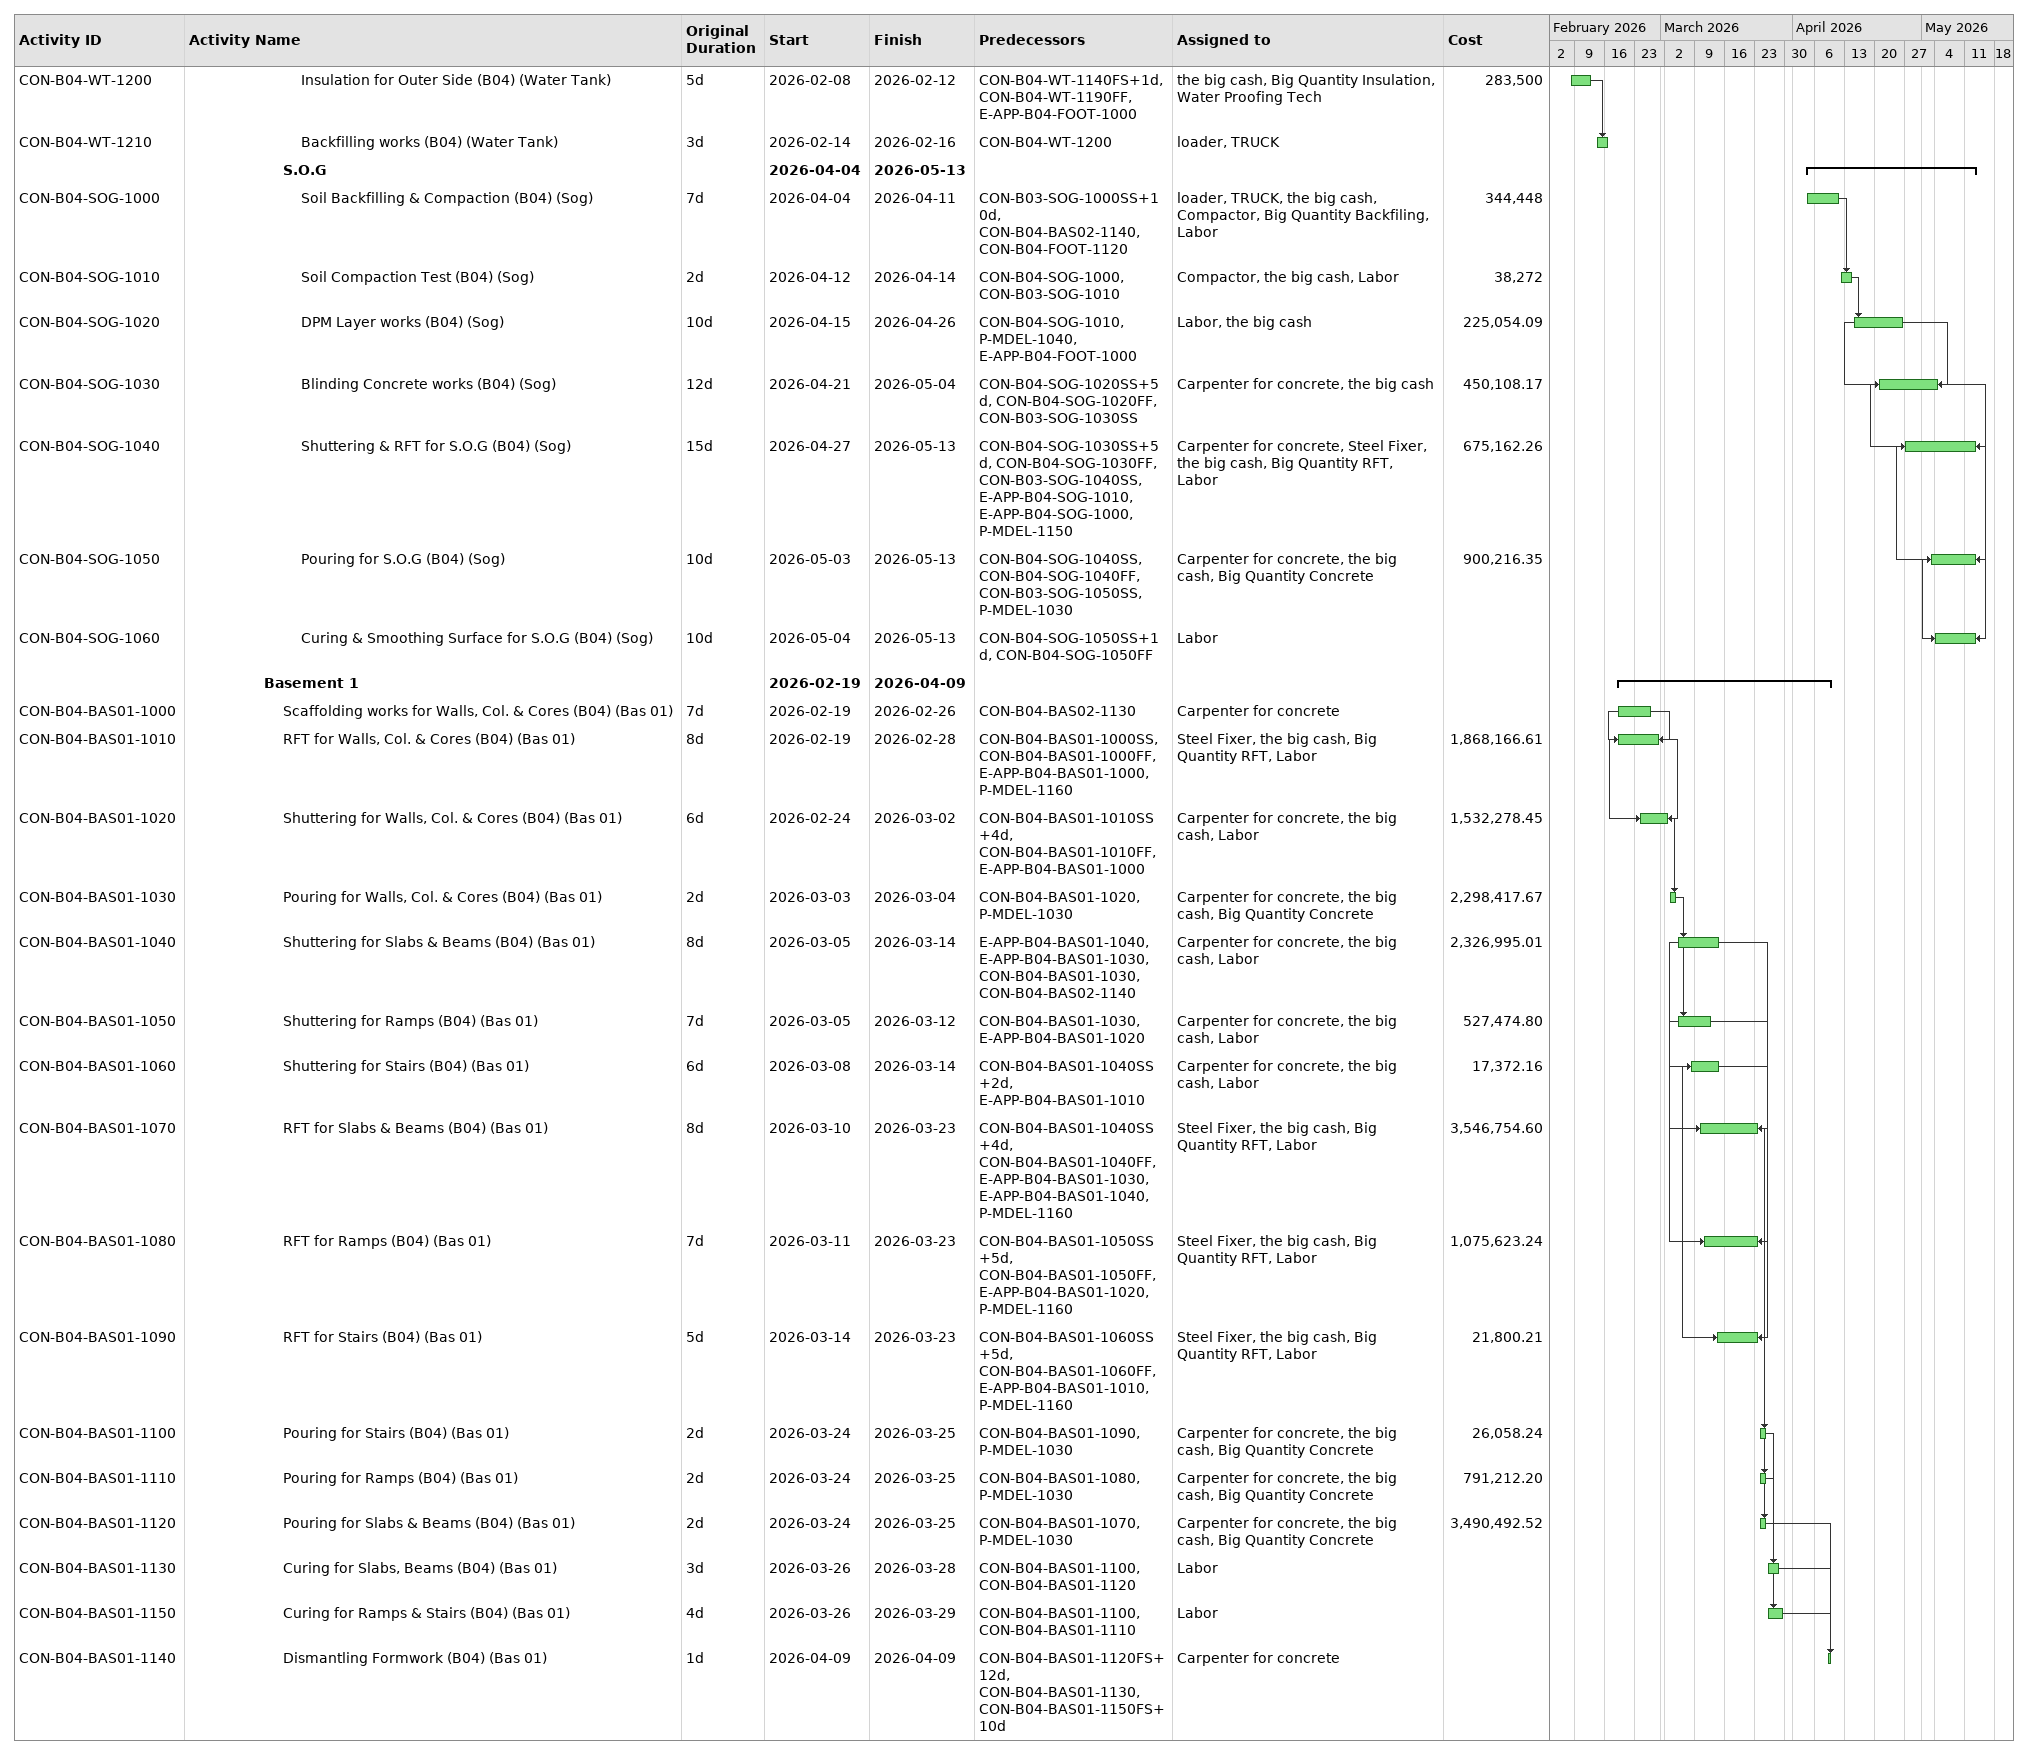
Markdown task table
| ID | Level | Task | Original duration | Start | Finish | Predecessors | Resources | Cost |
|---|---|---|---|---|---|---|---|---|
| CON-B04-WT-1200 | 7 | Insulation for Outer Side (B04) (Water Tank) | 5d | 2026-02-08 | 2026-02-12 | CON-B04-WT-1140FS+1d, CON-B04-WT-1190FF, E-APP-B04-FOOT-1000 | the big cash, Big Quantity Insulation, Water Proofing Tech | 283500 |
| CON-B04-WT-1210 | 7 | Backfilling works (B04) (Water Tank) | 3d | 2026-02-14 | 2026-02-16 | CON-B04-WT-1200 | loader, TRUCK |  |
|  | 6 | **S.O.G** |  | 2026-04-04 | 2026-05-13 |  |  |  |
| CON-B04-SOG-1000 | 7 | Soil Backfilling & Compaction (B04) (Sog) | 7d | 2026-04-04 | 2026-04-11 | CON-B03-SOG-1000SS+10d, CON-B04-BAS02-1140, CON-B04-FOOT-1120 | loader, TRUCK, the big cash, Compactor, Big Quantity Backfiling, Labor | 344448 |
| CON-B04-SOG-1010 | 7 | Soil Compaction Test (B04) (Sog) | 2d | 2026-04-12 | 2026-04-14 | CON-B04-SOG-1000, CON-B03-SOG-1010 | Compactor, the big cash, Labor | 38272 |
| CON-B04-SOG-1020 | 7 | DPM Layer works (B04) (Sog) | 10d | 2026-04-15 | 2026-04-26 | CON-B04-SOG-1010, P-MDEL-1040, E-APP-B04-FOOT-1000 | Labor, the big cash | 225054.09 |
| CON-B04-SOG-1030 | 7 | Blinding Concrete works (B04) (Sog) | 12d | 2026-04-21 | 2026-05-04 | CON-B04-SOG-1020SS+5d, CON-B04-SOG-1020FF, CON-B03-SOG-1030SS | Carpenter for concrete, the big cash | 450108.17 |
| CON-B04-SOG-1040 | 7 | Shuttering & RFT for S.O.G (B04) (Sog) | 15d | 2026-04-27 | 2026-05-13 | CON-B04-SOG-1030SS+5d, CON-B04-SOG-1030FF, CON-B03-SOG-1040SS, E-APP-B04-SOG-1010, E-APP-B04-SOG-1000, P-MDEL-1150 | Carpenter for concrete, Steel Fixer, the big cash, Big Quantity RFT, Labor | 675162.26 |
| CON-B04-SOG-1050 | 7 | Pouring for S.O.G (B04) (Sog) | 10d | 2026-05-03 | 2026-05-13 | CON-B04-SOG-1040SS, CON-B04-SOG-1040FF, CON-B03-SOG-1050SS, P-MDEL-1030 | Carpenter for concrete, the big cash, Big Quantity Concrete | 900216.35 |
| CON-B04-SOG-1060 | 7 | Curing & Smoothing Surface for S.O.G (B04) (Sog) | 10d | 2026-05-04 | 2026-05-13 | CON-B04-SOG-1050SS+1d, CON-B04-SOG-1050FF | Labor |  |
|  | 5 | **Basement 1** |  | 2026-02-19 | 2026-04-09 |  |  |  |
| CON-B04-BAS01-1000 | 6 | Scaffolding works for Walls, Col. & Cores (B04) (Bas 01) | 7d | 2026-02-19 | 2026-02-26 | CON-B04-BAS02-1130 | Carpenter for concrete |  |
| CON-B04-BAS01-1010 | 6 | RFT for Walls, Col. & Cores (B04) (Bas 01) | 8d | 2026-02-19 | 2026-02-28 | CON-B04-BAS01-1000SS, CON-B04-BAS01-1000FF, E-APP-B04-BAS01-1000, P-MDEL-1160 | Steel Fixer, the big cash, Big Quantity RFT, Labor | 1868166.61 |
| CON-B04-BAS01-1020 | 6 | Shuttering for Walls, Col. & Cores (B04) (Bas 01) | 6d | 2026-02-24 | 2026-03-02 | CON-B04-BAS01-1010SS+4d, CON-B04-BAS01-1010FF, E-APP-B04-BAS01-1000 | Carpenter for concrete, the big cash, Labor | 1532278.45 |
| CON-B04-BAS01-1030 | 6 | Pouring for Walls, Col. & Cores (B04) (Bas 01) | 2d | 2026-03-03 | 2026-03-04 | CON-B04-BAS01-1020, P-MDEL-1030 | Carpenter for concrete, the big cash, Big Quantity Concrete | 2298417.67 |
| CON-B04-BAS01-1040 | 6 | Shuttering for Slabs & Beams (B04) (Bas 01) | 8d | 2026-03-05 | 2026-03-14 | E-APP-B04-BAS01-1040, E-APP-B04-BAS01-1030, CON-B04-BAS01-1030, CON-B04-BAS02-1140 | Carpenter for concrete, the big cash, Labor | 2326995.01 |
| CON-B04-BAS01-1050 | 6 | Shuttering for Ramps (B04) (Bas 01) | 7d | 2026-03-05 | 2026-03-12 | CON-B04-BAS01-1030, E-APP-B04-BAS01-1020 | Carpenter for concrete, the big cash, Labor | 527474.80 |
| CON-B04-BAS01-1060 | 6 | Shuttering for Stairs (B04) (Bas 01) | 6d | 2026-03-08 | 2026-03-14 | CON-B04-BAS01-1040SS+2d, E-APP-B04-BAS01-1010 | Carpenter for concrete, the big cash, Labor | 17372.16 |
| CON-B04-BAS01-1070 | 6 | RFT for Slabs & Beams (B04) (Bas 01) | 8d | 2026-03-10 | 2026-03-23 | CON-B04-BAS01-1040SS+4d, CON-B04-BAS01-1040FF, E-APP-B04-BAS01-1030, E-APP-B04-BAS01-1040, P-MDEL-1160 | Steel Fixer, the big cash, Big Quantity RFT, Labor | 3546754.60 |
| CON-B04-BAS01-1080 | 6 | RFT for Ramps (B04) (Bas 01) | 7d | 2026-03-11 | 2026-03-23 | CON-B04-BAS01-1050SS+5d, CON-B04-BAS01-1050FF, E-APP-B04-BAS01-1020, P-MDEL-1160 | Steel Fixer, the big cash, Big Quantity RFT, Labor | 1075623.24 |
| CON-B04-BAS01-1090 | 6 | RFT for Stairs (B04) (Bas 01) | 5d | 2026-03-14 | 2026-03-23 | CON-B04-BAS01-1060SS+5d, CON-B04-BAS01-1060FF, E-APP-B04-BAS01-1010, P-MDEL-1160 | Steel Fixer, the big cash, Big Quantity RFT, Labor | 21800.21 |
| CON-B04-BAS01-1100 | 6 | Pouring for Stairs (B04) (Bas 01) | 2d | 2026-03-24 | 2026-03-25 | CON-B04-BAS01-1090, P-MDEL-1030 | Carpenter for concrete, the big cash, Big Quantity Concrete | 26058.24 |
| CON-B04-BAS01-1110 | 6 | Pouring for Ramps (B04) (Bas 01) | 2d | 2026-03-24 | 2026-03-25 | CON-B04-BAS01-1080, P-MDEL-1030 | Carpenter for concrete, the big cash, Big Quantity Concrete | 791212.20 |
| CON-B04-BAS01-1120 | 6 | Pouring for Slabs & Beams (B04) (Bas 01) | 2d | 2026-03-24 | 2026-03-25 | CON-B04-BAS01-1070, P-MDEL-1030 | Carpenter for concrete, the big cash, Big Quantity Concrete | 3490492.52 |
| CON-B04-BAS01-1130 | 6 | Curing for Slabs, Beams (B04) (Bas 01) | 3d | 2026-03-26 | 2026-03-28 | CON-B04-BAS01-1100, CON-B04-BAS01-1120 | Labor |  |
| CON-B04-BAS01-1150 | 6 | Curing for Ramps & Stairs (B04) (Bas 01) | 4d | 2026-03-26 | 2026-03-29 | CON-B04-BAS01-1100, CON-B04-BAS01-1110 | Labor |  |
| CON-B04-BAS01-1140 | 6 | Dismantling Formwork (B04) (Bas 01) | 1d | 2026-04-09 | 2026-04-09 | CON-B04-BAS01-1120FS+12d, CON-B04-BAS01-1130, CON-B04-BAS01-1150FS+10d | Carpenter for concrete |  |
